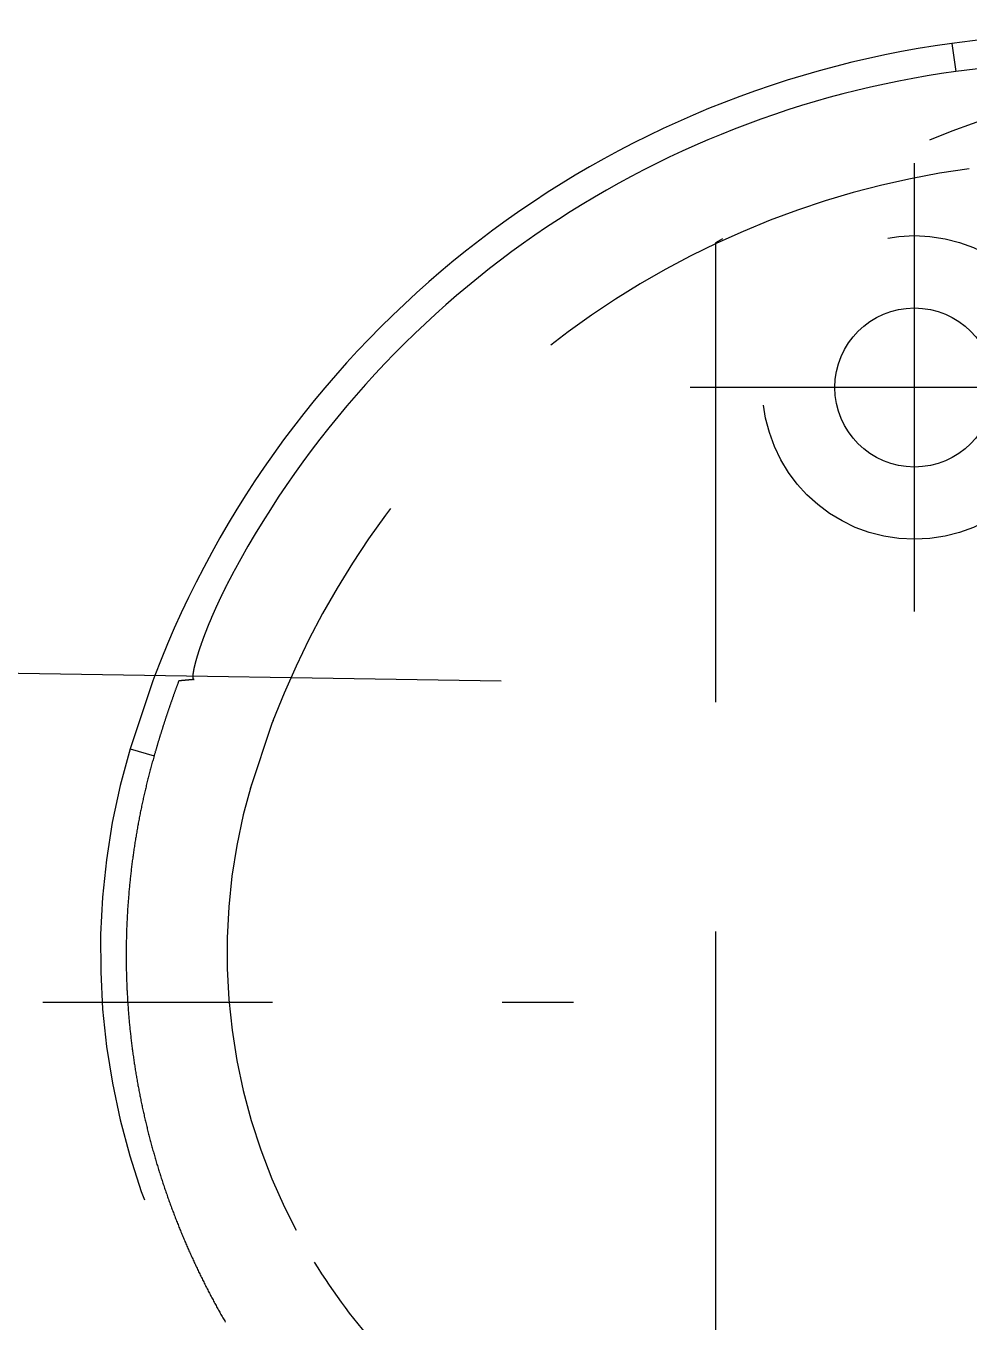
# Model space of a CAD drawing. Extents: x -139 to 76, y -217 to 47.
# Drawn here: x -41.57 to -15.49, y 9.15 to 45 of the extents above; entities that cross this region are included whole.
import ezdxf

# ---------------------------------------------------------------- set-up
doc = ezdxf.new("R2010")
doc.units = 0
doc.linetypes.add('CENTER', pattern=[50.8, 31.75, -6.35, 6.35, -6.35])
doc.linetypes.add('DASHED', pattern=[19.05, 12.7, -6.35])
doc.layers.get('0').update_dxf_attribs({"linetype": 'CONTINUOUS'})
doc.layers.add('CENTER', color=1, linetype='CONTINUOUS')

msp = doc.modelspace()

# ---------------------------------------------------------------- linework, layer by layer
at = {"color": 7, "linetype": 'CONTINUOUS'}
for p, q in [((-15.962, 44.518), (-15.856, 43.738)), ((-123.872, 28.4), (-28.423, 26.884))]:
    msp.add_line(p, q, dxfattribs=at)
at = {"color": 3, "linetype": 'DASHED'}
for p, q in [((-22.5, 39), (-22.5, -7.089)), ((-38.689, 25.009), (-38.022, 24.811))]:
    msp.add_line(p, q, dxfattribs=at)
at = {"color": 3, "linetype": 'DASHED', "flags": 128}
for points in [[(-38.004, 27.031), (-38.06, 26.885), (-38.689, 25.009)], [(-34.732, 25.79), (-34.763, 25.707), (-35.371, 23.896)]]:
    msp.add_lwpolyline(points, dxfattribs=at)
at = {"color": 7}
msp.add_polyline3d([(-35.82, 29.909, 0), (-35.824, 29.901, 0), (-35.828, 29.894, 0), (-35.831, 29.887, 0), (-35.835, 29.88, 0), (-35.839, 29.873, 0), (-35.843, 29.866, 0), (-35.847, 29.858, 0), (-35.851, 29.851, 0), (-35.854, 29.844, 0), (-35.858, 29.837, 0), (-35.862, 29.83, 0), (-35.866, 29.822, 0), (-35.87, 29.815, 0), (-35.873, 29.808, 0), (-35.877, 29.801, 0), (-35.881, 29.794, 0), (-35.885, 29.787, 0), (-35.889, 29.779, 0), (-35.892, 29.772, 0), (-35.896, 29.765, 0), (-35.9, 29.758, 0), (-35.904, 29.751, 0), (-35.908, 29.744, 0), (-35.911, 29.736, 0), (-35.915, 29.729, 0), (-35.919, 29.722, 0), (-35.923, 29.715, 0), (-35.926, 29.708, 0), (-35.93, 29.701, 0), (-35.934, 29.693, 0), (-35.938, 29.686, 0), (-35.941, 29.679, 0), (-35.945, 29.672, 0), (-35.949, 29.665, 0), (-35.953, 29.657, 0), (-35.956, 29.65, 0), (-35.96, 29.643, 0), (-35.964, 29.636, 0), (-35.967, 29.629, 0), (-35.971, 29.622, 0), (-35.975, 29.614, 0), (-35.978, 29.607, 0), (-35.982, 29.6, 0), (-35.986, 29.593, 0), (-35.989, 29.586, 0), (-35.993, 29.579, 0), (-35.997, 29.572, 0), (-36, 29.564, 0), (-36.004, 29.557, 0), (-36.008, 29.55, 0), (-36.011, 29.543, 0), (-36.015, 29.536, 0), (-36.018, 29.529, 0), (-36.022, 29.521, 0), (-36.026, 29.514, 0), (-36.029, 29.507, 0), (-36.033, 29.5, 0), (-36.036, 29.493, 0), (-36.04, 29.486, 0), (-36.044, 29.479, 0), (-36.047, 29.471, 0), (-36.051, 29.464, 0), (-36.054, 29.457, 0), (-36.058, 29.45, 0), (-36.062, 29.443, 0), (-36.065, 29.436, 0), (-36.069, 29.429, 0), (-36.072, 29.422, 0), (-36.076, 29.414, 0), (-36.079, 29.407, 0), (-36.083, 29.4, 0), (-36.086, 29.393, 0), (-36.09, 29.386, 0), (-36.093, 29.379, 0), (-36.097, 29.372, 0), (-36.1, 29.364, 0), (-36.104, 29.357, 0), (-36.108, 29.35, 0), (-36.111, 29.343, 0), (-36.114, 29.336, 0), (-36.118, 29.329, 0), (-36.121, 29.322, 0), (-36.125, 29.314, 0), (-36.128, 29.307, 0), (-36.132, 29.3, 0), (-36.135, 29.293, 0), (-36.139, 29.286, 0), (-36.142, 29.279, 0), (-36.146, 29.272, 0), (-36.149, 29.265, 0), (-36.153, 29.258, 0), (-36.156, 29.25, 0), (-36.16, 29.243, 0), (-36.163, 29.236, 0), (-36.166, 29.229, 0), (-36.17, 29.222, 0), (-36.173, 29.215, 0), (-36.177, 29.208, 0), (-36.18, 29.2, 0), (-36.183, 29.193, 0), (-36.187, 29.186, 0), (-36.19, 29.179, 0), (-36.194, 29.172, 0), (-36.197, 29.165, 0), (-36.2, 29.158, 0), (-36.204, 29.151, 0), (-36.207, 29.143, 0), (-36.211, 29.136, 0), (-36.214, 29.129, 0), (-36.217, 29.122, 0), (-36.221, 29.115, 0), (-36.224, 29.108, 0), (-36.227, 29.101, 0), (-36.23, 29.094, 0), (-36.234, 29.087, 0), (-36.237, 29.079, 0), (-36.24, 29.072, 0), (-36.244, 29.065, 0), (-36.247, 29.058, 0), (-36.25, 29.051, 0), (-36.254, 29.044, 0), (-36.257, 29.037, 0), (-36.26, 29.03, 0), (-36.264, 29.023, 0), (-36.267, 29.016, 0), (-36.27, 29.009, 0), (-36.273, 29.001, 0), (-36.277, 28.994, 0), (-36.28, 28.987, 0), (-36.283, 28.98, 0), (-36.286, 28.973, 0), (-36.29, 28.966, 0), (-36.293, 28.959, 0), (-36.296, 28.952, 0), (-36.299, 28.945, 0), (-36.303, 28.938, 0), (-36.306, 28.931, 0), (-36.309, 28.924, 0), (-36.312, 28.917, 0), (-36.315, 28.91, 0), (-36.319, 28.902, 0), (-36.322, 28.895, 0), (-36.325, 28.889, 0), (-36.328, 28.881, 0), (-36.331, 28.874, 0), (-36.334, 28.867, 0), (-36.337, 28.86, 0), (-36.341, 28.853, 0), (-36.344, 28.846, 0), (-36.347, 28.839, 0), (-36.35, 28.832, 0), (-36.353, 28.825, 0), (-36.356, 28.818, 0), (-36.359, 28.811, 0), (-36.362, 28.804, 0), (-36.366, 28.797, 0), (-36.369, 28.79, 0), (-36.372, 28.783, 0), (-36.375, 28.776, 0), (-36.378, 28.769, 0), (-36.381, 28.762, 0), (-36.384, 28.756, 0), (-36.387, 28.749, 0), (-36.39, 28.742, 0), (-36.393, 28.735, 0), (-36.396, 28.728, 0), (-36.399, 28.721, 0), (-36.402, 28.714, 0), (-36.405, 28.707, 0), (-36.408, 28.7, 0), (-36.411, 28.694, 0), (-36.414, 28.687, 0), (-36.417, 28.68, 0), (-36.42, 28.673, 0), (-36.423, 28.666, 0), (-36.426, 28.659, 0), (-36.429, 28.652, 0), (-36.432, 28.646, 0), (-36.434, 28.639, 0), (-36.438, 28.632, 0), (-36.44, 28.625, 0), (-36.443, 28.618, 0), (-36.446, 28.612, 0), (-36.449, 28.605, 0), (-36.452, 28.598, 0), (-36.455, 28.591, 0), (-36.458, 28.584, 0), (-36.461, 28.578, 0), (-36.463, 28.571, 0), (-36.466, 28.564, 0), (-36.469, 28.558, 0), (-36.472, 28.551, 0), (-36.475, 28.544, 0), (-36.477, 28.538, 0), (-36.48, 28.531, 0), (-36.483, 28.524, 0), (-36.486, 28.517, 0), (-36.489, 28.511, 0), (-36.491, 28.504, 0), (-36.494, 28.497, 0), (-36.497, 28.491, 0), (-36.5, 28.484, 0), (-36.502, 28.477, 0), (-36.505, 28.471, 0), (-36.508, 28.464, 0), (-36.511, 28.458, 0), (-36.513, 28.451, 0), (-36.516, 28.445, 0), (-36.519, 28.438, 0), (-36.521, 28.431, 0), (-36.524, 28.425, 0), (-36.527, 28.418, 0), (-36.529, 28.412, 0), (-36.532, 28.405, 0), (-36.535, 28.399, 0), (-36.537, 28.392, 0), (-36.54, 28.386, 0), (-36.542, 28.379, 0), (-36.545, 28.372, 0), (-36.548, 28.366, 0), (-36.55, 28.36, 0), (-36.553, 28.353, 0), (-36.556, 28.346, 0), (-36.558, 28.34, 0), (-36.561, 28.334, 0), (-36.563, 28.327, 0), (-36.566, 28.321, 0), (-36.568, 28.314, 0), (-36.571, 28.308, 0), (-36.574, 28.301, 0), (-36.576, 28.295, 0), (-36.578, 28.288, 0), (-36.581, 28.282, 0), (-36.584, 28.276, 0), (-36.586, 28.269, 0), (-36.589, 28.263, 0), (-36.591, 28.257, 0), (-36.594, 28.25, 0), (-36.596, 28.244, 0), (-36.599, 28.237, 0), (-36.601, 28.231, 0), (-36.603, 28.225, 0), (-36.606, 28.218, 0), (-36.608, 28.212, 0), (-36.611, 28.206, 0), (-36.613, 28.199, 0), (-36.616, 28.193, 0), (-36.618, 28.187, 0), (-36.62, 28.18, 0), (-36.623, 28.174, 0), (-36.625, 28.168, 0), (-36.628, 28.162, 0), (-36.63, 28.155, 0), (-36.632, 28.149, 0), (-36.635, 28.143, 0), (-36.637, 28.137, 0), (-36.639, 28.131, 0), (-36.642, 28.124, 0), (-36.644, 28.118, 0), (-36.647, 28.112, 0), (-36.649, 28.106, 0), (-36.651, 28.099, 0), (-36.653, 28.093, 0), (-36.656, 28.087, 0), (-36.658, 28.081, 0), (-36.66, 28.075, 0), (-36.663, 28.069, 0), (-36.665, 28.063, 0), (-36.667, 28.056, 0), (-36.669, 28.05, 0), (-36.672, 28.044, 0), (-36.674, 28.038, 0), (-36.676, 28.032, 0), (-36.678, 28.026, 0), (-36.681, 28.02, 0), (-36.683, 28.014, 0), (-36.685, 28.008, 0), (-36.687, 28.002, 0), (-36.689, 27.996, 0), (-36.691, 27.99, 0), (-36.694, 27.984, 0), (-36.696, 27.978, 0), (-36.698, 27.972, 0), (-36.7, 27.966, 0), (-36.702, 27.96, 0), (-36.704, 27.954, 0), (-36.706, 27.948, 0), (-36.709, 27.942, 0), (-36.711, 27.936, 0), (-36.713, 27.931, 0), (-36.715, 27.925, 0), (-36.717, 27.919, 0), (-36.719, 27.913, 0), (-36.721, 27.907, 0), (-36.723, 27.901, 0), (-36.725, 27.895, 0), (-36.727, 27.89, 0), (-36.729, 27.884, 0), (-36.731, 27.878, 0), (-36.733, 27.872, 0), (-36.735, 27.867, 0), (-36.737, 27.861, 0), (-36.739, 27.855, 0), (-36.741, 27.849, 0), (-36.743, 27.844, 0), (-36.745, 27.838, 0), (-36.747, 27.832, 0), (-36.749, 27.827, 0), (-36.751, 27.821, 0), (-36.753, 27.816, 0), (-36.755, 27.81, 0), (-36.756, 27.804, 0), (-36.758, 27.799, 0), (-36.76, 27.793, 0), (-36.762, 27.788, 0), (-36.764, 27.782, 0), (-36.766, 27.777, 0), (-36.767, 27.771, 0), (-36.769, 27.766, 0), (-36.771, 27.76, 0), (-36.773, 27.755, 0), (-36.775, 27.749, 0), (-36.777, 27.744, 0), (-36.778, 27.739, 0), (-36.78, 27.733, 0), (-36.782, 27.728, 0), (-36.784, 27.722, 0), (-36.785, 27.717, 0), (-36.787, 27.712, 0), (-36.789, 27.706, 0), (-36.791, 27.701, 0), (-36.792, 27.696, 0), (-36.794, 27.691, 0), (-36.796, 27.685, 0), (-36.797, 27.68, 0), (-36.799, 27.675, 0), (-36.801, 27.67, 0), (-36.802, 27.664, 0), (-36.804, 27.659, 0), (-36.806, 27.654, 0), (-36.807, 27.649, 0), (-36.809, 27.644, 0), (-36.81, 27.639, 0), (-36.812, 27.634, 0), (-36.814, 27.628, 0), (-36.815, 27.623, 0), (-36.817, 27.618, 0), (-36.818, 27.613, 0), (-36.82, 27.608, 0), (-36.822, 27.603, 0), (-36.823, 27.598, 0), (-36.825, 27.593, 0), (-36.826, 27.588, 0), (-36.828, 27.583, 0), (-36.829, 27.578, 0), (-36.831, 27.573, 0), (-36.832, 27.569, 0), (-36.834, 27.564, 0), (-36.835, 27.559, 0), (-36.837, 27.554, 0), (-36.838, 27.549, 0), (-36.839, 27.544, 0), (-36.841, 27.539, 0), (-36.842, 27.535, 0), (-36.844, 27.53, 0), (-36.845, 27.525, 0), (-36.846, 27.52, 0), (-36.848, 27.516, 0), (-36.849, 27.511, 0), (-36.851, 27.506, 0), (-36.852, 27.502, 0), (-36.853, 27.497, 0), (-36.855, 27.492, 0), (-36.856, 27.488, 0), (-36.857, 27.483, 0), (-36.859, 27.478, 0), (-36.86, 27.474, 0), (-36.861, 27.469, 0), (-36.862, 27.465, 0), (-36.864, 27.46, 0), (-36.865, 27.455, 0), (-36.866, 27.451, 0), (-36.868, 27.446, 0), (-36.869, 27.442, 0), (-36.87, 27.437, 0), (-36.871, 27.433, 0), (-36.873, 27.428, 0), (-36.874, 27.424, 0), (-36.875, 27.42, 0), (-36.876, 27.415, 0), (-36.877, 27.411, 0), (-36.879, 27.406, 0), (-36.88, 27.402, 0), (-36.881, 27.398, 0), (-36.882, 27.393, 0), (-36.883, 27.389, 0), (-36.884, 27.385, 0), (-36.885, 27.381, 0), (-36.886, 27.376, 0), (-36.888, 27.372, 0), (-36.889, 27.368, 0), (-36.89, 27.364, 0), (-36.891, 27.359, 0), (-36.892, 27.355, 0), (-36.893, 27.351, 0), (-36.894, 27.347, 0), (-36.895, 27.343, 0), (-36.896, 27.339, 0), (-36.897, 27.335, 0), (-36.898, 27.331, 0), (-36.899, 27.326, 0), (-36.9, 27.322, 0), (-36.901, 27.318, 0), (-36.902, 27.314, 0), (-36.903, 27.31, 0), (-36.904, 27.306, 0), (-36.905, 27.302, 0), (-36.906, 27.299, 0), (-36.907, 27.295, 0), (-36.908, 27.291, 0), (-36.909, 27.287, 0), (-36.91, 27.283, 0), (-36.911, 27.279, 0), (-36.911, 27.275, 0), (-36.912, 27.272, 0), (-36.913, 27.268, 0), (-36.914, 27.264, 0), (-36.915, 27.26, 0), (-36.916, 27.257, 0), (-36.917, 27.253, 0), (-36.917, 27.249, 0), (-36.918, 27.245, 0), (-36.919, 27.242, 0), (-36.92, 27.238, 0), (-36.921, 27.235, 0), (-36.921, 27.231, 0), (-36.922, 27.227, 0), (-36.923, 27.224, 0), (-36.924, 27.22, 0), (-36.924, 27.217, 0), (-36.925, 27.213, 0), (-36.926, 27.21, 0), (-36.926, 27.206, 0), (-36.927, 27.203, 0), (-36.928, 27.2, 0), (-36.929, 27.196, 0), (-36.929, 27.193, 0), (-36.93, 27.189, 0), (-36.931, 27.186, 0), (-36.931, 27.183, 0), (-36.932, 27.18, 0), (-36.932, 27.176, 0), (-36.933, 27.173, 0), (-36.934, 27.17, 0), (-36.934, 27.167, 0), (-36.935, 27.163, 0), (-36.935, 27.16, 0), (-36.936, 27.157, 0), (-36.937, 27.154, 0), (-36.937, 27.151, 0), (-36.938, 27.148, 0), (-36.938, 27.145, 0), (-36.939, 27.142, 0), (-36.939, 27.139, 0), (-36.94, 27.136, 0), (-36.94, 27.133, 0), (-36.941, 27.13, 0), (-36.941, 27.127, 0), (-36.942, 27.124, 0), (-36.942, 27.121, 0), (-36.943, 27.118, 0), (-36.943, 27.115, 0), (-36.943, 27.113, 0), (-36.944, 27.11, 0), (-36.944, 27.107, 0), (-36.945, 27.104, 0), (-36.945, 27.101, 0), (-36.945, 27.099, 0), (-36.946, 27.096, 0), (-36.946, 27.093, 0), (-36.947, 27.091, 0), (-36.947, 27.088, 0), (-36.947, 27.085, 0), (-36.948, 27.083, 0), (-36.948, 27.08, 0), (-36.948, 27.078, 0), (-36.949, 27.075, 0), (-36.949, 27.072, 0), (-36.949, 27.07, 0), (-36.949, 27.067, 0), (-36.95, 27.065, 0), (-36.95, 27.062, 0), (-36.95, 27.06, 0), (-36.95, 27.058, 0), (-36.951, 27.055, 0), (-36.951, 27.053, 0), (-36.951, 27.051, 0), (-36.951, 27.048, 0), (-36.951, 27.046, 0), (-36.952, 27.044, 0), (-36.952, 27.041, 0), (-36.952, 27.039, 0), (-36.952, 27.037, 0), (-36.952, 27.035, 0), (-36.952, 27.032, 0), (-36.953, 27.03, 0), (-36.953, 27.028, 0), (-36.953, 27.026, 0), (-36.953, 27.024, 0), (-36.953, 27.022, 0), (-36.953, 27.02, 0)], dxfattribs=at)
at = {"color": 3}
for points in [[(-36.918, 26.922, 0), (-36.921, 26.921, 0), (-36.925, 26.921, 0), (-36.928, 26.921, 0), (-36.931, 26.92, 0), (-36.935, 26.92, 0), (-36.938, 26.92, 0), (-36.941, 26.919, 0), (-36.945, 26.919, 0), (-36.948, 26.919, 0), (-36.951, 26.919, 0), (-36.955, 26.918, 0), (-36.958, 26.918, 0), (-36.961, 26.918, 0), (-36.965, 26.918, 0), (-36.968, 26.917, 0), (-36.971, 26.917, 0), (-36.975, 26.917, 0), (-36.978, 26.916, 0), (-36.981, 26.916, 0), (-36.985, 26.916, 0), (-36.988, 26.916, 0), (-36.991, 26.915, 0), (-36.995, 26.915, 0), (-36.998, 26.915, 0), (-37.001, 26.914, 0), (-37.005, 26.914, 0), (-37.008, 26.914, 0), (-37.011, 26.913, 0), (-37.015, 26.913, 0), (-37.018, 26.913, 0), (-37.021, 26.913, 0), (-37.025, 26.912, 0), (-37.028, 26.912, 0), (-37.031, 26.912, 0), (-37.035, 26.911, 0), (-37.038, 26.911, 0), (-37.041, 26.911, 0), (-37.045, 26.91, 0), (-37.048, 26.91, 0), (-37.051, 26.91, 0), (-37.055, 26.91, 0), (-37.058, 26.909, 0), (-37.061, 26.909, 0), (-37.065, 26.909, 0), (-37.068, 26.908, 0), (-37.071, 26.908, 0), (-37.075, 26.908, 0), (-37.078, 26.908, 0), (-37.081, 26.907, 0), (-37.085, 26.907, 0), (-37.088, 26.907, 0), (-37.091, 26.906, 0), (-37.095, 26.906, 0), (-37.098, 26.906, 0), (-37.101, 26.905, 0), (-37.105, 26.905, 0), (-37.108, 26.905, 0), (-37.111, 26.905, 0), (-37.115, 26.904, 0), (-37.118, 26.904, 0), (-37.121, 26.904, 0), (-37.125, 26.903, 0), (-37.128, 26.903, 0), (-37.131, 26.903, 0), (-37.135, 26.902, 0), (-37.138, 26.902, 0), (-37.141, 26.902, 0), (-37.145, 26.902, 0), (-37.148, 26.901, 0), (-37.151, 26.901, 0), (-37.155, 26.901, 0), (-37.158, 26.9, 0), (-37.161, 26.9, 0), (-37.165, 26.9, 0), (-37.168, 26.899, 0), (-37.171, 26.899, 0), (-37.175, 26.899, 0), (-37.178, 26.898, 0), (-37.181, 26.898, 0), (-37.185, 26.898, 0), (-37.188, 26.898, 0), (-37.191, 26.897, 0), (-37.195, 26.897, 0), (-37.198, 26.897, 0), (-37.201, 26.896, 0), (-37.205, 26.896, 0), (-37.208, 26.896, 0), (-37.211, 26.895, 0), (-37.215, 26.895, 0), (-37.218, 26.895, 0), (-37.221, 26.895, 0), (-37.225, 26.894, 0), (-37.228, 26.894, 0), (-37.231, 26.894, 0), (-37.235, 26.893, 0), (-37.238, 26.893, 0), (-37.241, 26.893, 0), (-37.245, 26.892, 0), (-37.248, 26.892, 0), (-37.251, 26.892, 0), (-37.255, 26.891, 0), (-37.258, 26.891, 0), (-37.261, 26.891, 0), (-37.265, 26.89, 0), (-37.268, 26.89, 0), (-37.271, 26.89, 0), (-37.275, 26.89, 0), (-37.278, 26.889, 0), (-37.281, 26.889, 0), (-37.285, 26.889, 0), (-37.288, 26.888, 0), (-37.291, 26.888, 0), (-37.295, 26.888, 0), (-37.298, 26.887, 0), (-37.301, 26.887, 0), (-37.305, 26.887, 0), (-37.308, 26.886, 0), (-37.311, 26.886, 0), (-37.315, 26.886, 0), (-37.318, 26.885, 0), (-37.321, 26.885, 0), (-37.325, 26.885, 0), (-37.328, 26.884, 0), (-37.331, 26.884, 0), (-37.335, 26.884, 0), (-37.338, 26.884, 0), (-37.341, 26.883, 0)], [(-36.953, 27.02, 0), (-36.953, 27.018, 0), (-36.953, 27.017, 0), (-36.953, 27.015, 0), (-36.953, 27.014, 0), (-36.953, 27.012, 0), (-36.953, 27.011, 0), (-36.953, 27.009, 0), (-36.953, 27.008, 0), (-36.953, 27.006, 0), (-36.953, 27.005, 0), (-36.953, 27.003, 0), (-36.953, 27.002, 0), (-36.953, 27, 0), (-36.953, 26.999, 0), (-36.953, 26.998, 0), (-36.953, 26.996, 0), (-36.953, 26.995, 0), (-36.953, 26.994, 0), (-36.953, 26.992, 0), (-36.953, 26.991, 0), (-36.953, 26.989, 0), (-36.953, 26.988, 0), (-36.953, 26.987, 0), (-36.953, 26.986, 0), (-36.953, 26.984, 0), (-36.953, 26.983, 0), (-36.953, 26.982, 0), (-36.953, 26.981, 0), (-36.953, 26.979, 0), (-36.952, 26.978, 0), (-36.952, 26.977, 0), (-36.952, 26.976, 0), (-36.952, 26.975, 0), (-36.952, 26.973, 0), (-36.952, 26.972, 0), (-36.952, 26.971, 0), (-36.952, 26.97, 0), (-36.951, 26.969, 0), (-36.951, 26.968, 0), (-36.951, 26.967, 0), (-36.951, 26.966, 0), (-36.951, 26.965, 0), (-36.951, 26.964, 0), (-36.95, 26.962, 0), (-36.95, 26.962, 0), (-36.95, 26.96, 0), (-36.95, 26.959, 0), (-36.95, 26.959, 0), (-36.95, 26.957, 0), (-36.949, 26.957, 0), (-36.949, 26.956, 0), (-36.949, 26.955, 0), (-36.949, 26.954, 0), (-36.948, 26.953, 0), (-36.948, 26.952, 0), (-36.948, 26.951, 0), (-36.948, 26.95, 0), (-36.947, 26.949, 0), (-36.947, 26.948, 0), (-36.947, 26.948, 0), (-36.947, 26.947, 0), (-36.947, 26.946, 0), (-36.946, 26.945, 0), (-36.946, 26.945, 0), (-36.946, 26.944, 0), (-36.945, 26.943, 0), (-36.945, 26.942, 0), (-36.945, 26.942, 0), (-36.944, 26.941, 0), (-36.944, 26.94, 0), (-36.944, 26.939, 0), (-36.944, 26.939, 0), (-36.943, 26.938, 0), (-36.943, 26.937, 0), (-36.943, 26.937, 0), (-36.942, 26.936, 0), (-36.942, 26.936, 0), (-36.941, 26.935, 0), (-36.941, 26.934, 0), (-36.941, 26.934, 0), (-36.94, 26.933, 0), (-36.94, 26.933, 0), (-36.94, 26.932, 0), (-36.939, 26.932, 0), (-36.939, 26.931, 0), (-36.938, 26.931, 0), (-36.938, 26.93, 0), (-36.938, 26.93, 0), (-36.937, 26.929, 0), (-36.937, 26.929, 0), (-36.936, 26.928, 0), (-36.936, 26.928, 0), (-36.936, 26.927, 0), (-36.935, 26.927, 0), (-36.935, 26.927, 0), (-36.934, 26.926, 0), (-36.934, 26.926, 0), (-36.933, 26.926, 0), (-36.933, 26.925, 0), (-36.932, 26.925, 0), (-36.932, 26.925, 0), (-36.931, 26.924, 0), (-36.931, 26.924, 0), (-36.931, 26.924, 0), (-36.93, 26.924, 0), (-36.929, 26.923, 0), (-36.929, 26.923, 0), (-36.928, 26.923, 0), (-36.928, 26.923, 0), (-36.928, 26.923, 0), (-36.927, 26.922, 0), (-36.926, 26.922, 0), (-36.926, 26.922, 0), (-36.925, 26.922, 0), (-36.925, 26.922, 0), (-36.924, 26.922, 0), (-36.924, 26.922, 0), (-36.923, 26.922, 0), (-36.923, 26.922, 0), (-36.922, 26.922, 0), (-36.922, 26.922, 0), (-36.921, 26.921, 0), (-36.92, 26.921, 0), (-36.92, 26.921, 0), (-36.919, 26.921, 0), (-36.919, 26.922, 0), (-36.918, 26.922, 0)], [(-36.918, 26.922, 0), (-36.918, 26.922, 0), (-36.918, 26.922, 0), (-36.918, 26.922, 0), (-36.918, 26.922, 0), (-36.918, 26.922, 0), (-36.918, 26.922, 0), (-36.918, 26.922, 0), (-36.918, 26.922, 0), (-36.918, 26.922, 0), (-36.918, 26.922, 0), (-36.918, 26.922, 0), (-36.918, 26.922, 0), (-36.919, 26.922, 0), (-36.919, 26.922, 0), (-36.919, 26.922, 0), (-36.919, 26.922, 0), (-36.919, 26.922, 0), (-36.919, 26.922, 0), (-36.919, 26.922, 0), (-36.919, 26.922, 0), (-36.919, 26.922, 0), (-36.919, 26.922, 0), (-36.919, 26.922, 0), (-36.919, 26.922, 0), (-36.919, 26.922, 0), (-36.919, 26.922, 0), (-36.919, 26.922, 0), (-36.919, 26.922, 0), (-36.919, 26.922, 0), (-36.919, 26.922, 0), (-36.919, 26.922, 0), (-36.919, 26.922, 0), (-36.919, 26.922, 0), (-36.919, 26.922, 0), (-36.919, 26.922, 0), (-36.919, 26.922, 0), (-36.919, 26.922, 0), (-36.919, 26.922, 0), (-36.919, 26.922, 0), (-36.919, 26.922, 0), (-36.919, 26.922, 0), (-36.919, 26.922, 0), (-36.919, 26.922, 0), (-36.919, 26.922, 0), (-36.919, 26.922, 0), (-36.919, 26.922, 0), (-36.919, 26.922, 0), (-36.92, 26.922, 0), (-36.92, 26.922, 0), (-36.92, 26.922, 0), (-36.92, 26.922, 0), (-36.92, 26.922, 0), (-36.92, 26.922, 0), (-36.92, 26.922, 0), (-36.92, 26.922, 0), (-36.92, 26.922, 0), (-36.92, 26.922, 0), (-36.92, 26.922, 0), (-36.92, 26.922, 0), (-36.92, 26.922, 0), (-36.92, 26.922, 0), (-36.92, 26.922, 0), (-36.92, 26.922, 0), (-36.92, 26.922, 0), (-36.92, 26.922, 0), (-36.92, 26.922, 0), (-36.92, 26.922, 0), (-36.92, 26.922, 0), (-36.92, 26.922, 0), (-36.92, 26.922, 0), (-36.92, 26.922, 0), (-36.92, 26.922, 0), (-36.92, 26.922, 0), (-36.92, 26.922, 0), (-36.92, 26.922, 0), (-36.92, 26.922, 0), (-36.92, 26.922, 0), (-36.92, 26.922, 0), (-36.921, 26.922, 0), (-36.921, 26.922, 0), (-36.921, 26.922, 0), (-36.921, 26.922, 0), (-36.921, 26.922, 0), (-36.921, 26.922, 0), (-36.921, 26.922, 0), (-36.921, 26.922, 0), (-36.921, 26.922, 0), (-36.921, 26.922, 0), (-36.921, 26.922, 0), (-36.921, 26.922, 0), (-36.921, 26.922, 0), (-36.921, 26.922, 0), (-36.921, 26.922, 0), (-36.921, 26.922, 0), (-36.921, 26.922, 0), (-36.921, 26.922, 0), (-36.921, 26.922, 0), (-36.921, 26.922, 0), (-36.921, 26.922, 0), (-36.921, 26.922, 0), (-36.921, 26.922, 0), (-36.921, 26.922, 0), (-36.921, 26.922, 0), (-36.921, 26.922, 0), (-36.921, 26.922, 0), (-36.921, 26.922, 0), (-36.922, 26.922, 0), (-36.922, 26.922, 0), (-36.922, 26.922, 0), (-36.922, 26.922, 0), (-36.922, 26.922, 0), (-36.922, 26.922, 0), (-36.922, 26.922, 0), (-36.922, 26.922, 0), (-36.922, 26.922, 0), (-36.922, 26.922, 0), (-36.922, 26.922, 0), (-36.922, 26.922, 0), (-36.922, 26.922, 0), (-36.922, 26.922, 0), (-36.922, 26.922, 0), (-36.922, 26.922, 0), (-36.922, 26.922, 0), (-36.922, 26.922, 0), (-36.922, 26.922, 0), (-36.922, 26.922, 0), (-36.922, 26.922, 0)], [(-37.342, 26.883, 0), (-37.348, 26.867, 0), (-37.354, 26.851, 0), (-37.36, 26.834, 0), (-37.366, 26.818, 0), (-37.371, 26.802, 0), (-37.377, 26.786, 0), (-37.383, 26.77, 0), (-37.389, 26.754, 0), (-37.395, 26.738, 0), (-37.401, 26.722, 0), (-37.407, 26.706, 0), (-37.413, 26.69, 0), (-37.419, 26.674, 0), (-37.425, 26.657, 0), (-37.43, 26.641, 0), (-37.436, 26.625, 0), (-37.442, 26.609, 0), (-37.448, 26.593, 0), (-37.454, 26.577, 0), (-37.459, 26.561, 0), (-37.465, 26.544, 0), (-37.471, 26.528, 0), (-37.477, 26.512, 0), (-37.483, 26.496, 0), (-37.488, 26.48, 0), (-37.494, 26.464, 0), (-37.5, 26.447, 0), (-37.505, 26.431, 0), (-37.511, 26.415, 0), (-37.517, 26.399, 0), (-37.523, 26.383, 0), (-37.528, 26.366, 0), (-37.534, 26.35, 0), (-37.539, 26.334, 0), (-37.545, 26.318, 0), (-37.551, 26.302, 0), (-37.556, 26.285, 0), (-37.562, 26.269, 0), (-37.568, 26.253, 0), (-37.573, 26.237, 0), (-37.579, 26.221, 0), (-37.584, 26.204, 0), (-37.59, 26.188, 0), (-37.596, 26.172, 0), (-37.601, 26.156, 0), (-37.607, 26.14, 0), (-37.612, 26.123, 0), (-37.618, 26.107, 0), (-37.623, 26.091, 0), (-37.629, 26.075, 0), (-37.634, 26.058, 0), (-37.64, 26.042, 0), (-37.645, 26.026, 0), (-37.651, 26.009, 0), (-37.656, 25.993, 0), (-37.661, 25.977, 0), (-37.667, 25.96, 0), (-37.672, 25.944, 0), (-37.678, 25.928, 0), (-37.683, 25.912, 0), (-37.688, 25.895, 0), (-37.694, 25.879, 0), (-37.699, 25.863, 0), (-37.705, 25.846, 0), (-37.71, 25.83, 0), (-37.715, 25.814, 0), (-37.721, 25.797, 0), (-37.726, 25.781, 0), (-37.731, 25.765, 0), (-37.736, 25.748, 0), (-37.742, 25.732, 0), (-37.747, 25.716, 0), (-37.752, 25.7, 0), (-37.758, 25.683, 0), (-37.763, 25.667, 0), (-37.768, 25.65, 0), (-37.773, 25.634, 0), (-37.779, 25.618, 0), (-37.784, 25.601, 0), (-37.789, 25.585, 0), (-37.794, 25.569, 0), (-37.799, 25.552, 0), (-37.804, 25.536, 0), (-37.81, 25.519, 0), (-37.815, 25.503, 0), (-37.82, 25.487, 0), (-37.825, 25.47, 0), (-37.83, 25.454, 0), (-37.835, 25.437, 0), (-37.84, 25.421, 0), (-37.846, 25.405, 0), (-37.851, 25.388, 0), (-37.856, 25.372, 0), (-37.861, 25.355, 0), (-37.866, 25.339, 0), (-37.871, 25.323, 0), (-37.876, 25.306, 0), (-37.881, 25.29, 0), (-37.886, 25.273, 0), (-37.891, 25.257, 0), (-37.896, 25.24, 0), (-37.901, 25.224, 0), (-37.906, 25.207, 0), (-37.911, 25.191, 0), (-37.916, 25.174, 0), (-37.921, 25.158, 0), (-37.926, 25.141, 0), (-37.931, 25.125, 0), (-37.935, 25.108, 0), (-37.94, 25.092, 0), (-37.945, 25.076, 0), (-37.95, 25.059, 0), (-37.955, 25.043, 0), (-37.96, 25.026, 0), (-37.965, 25.009, 0), (-37.97, 24.993, 0), (-37.974, 24.977, 0), (-37.979, 24.96, 0), (-37.984, 24.943, 0), (-37.989, 24.927, 0), (-37.994, 24.91, 0), (-37.998, 24.894, 0), (-38.003, 24.877, 0), (-38.008, 24.861, 0), (-38.013, 24.844, 0), (-38.017, 24.828, 0), (-38.022, 24.811, 0)], [(-38.022, 24.811, 0), (-38.032, 24.776, 0), (-38.042, 24.74, 0), (-38.052, 24.705, 0), (-38.062, 24.669, 0), (-38.072, 24.634, 0), (-38.082, 24.598, 0), (-38.092, 24.562, 0), (-38.101, 24.527, 0), (-38.111, 24.491, 0), (-38.12, 24.456, 0), (-38.13, 24.42, 0), (-38.139, 24.384, 0), (-38.148, 24.349, 0), (-38.158, 24.313, 0), (-38.167, 24.278, 0), (-38.176, 24.242, 0), (-38.185, 24.206, 0), (-38.194, 24.171, 0), (-38.203, 24.135, 0), (-38.212, 24.099, 0), (-38.221, 24.064, 0), (-38.229, 24.028, 0), (-38.238, 23.992, 0), (-38.246, 23.956, 0), (-38.255, 23.921, 0), (-38.263, 23.885, 0), (-38.272, 23.849, 0), (-38.28, 23.814, 0), (-38.288, 23.778, 0), (-38.297, 23.742, 0), (-38.305, 23.706, 0), (-38.313, 23.67, 0), (-38.321, 23.635, 0), (-38.328, 23.599, 0), (-38.336, 23.563, 0), (-38.344, 23.527, 0), (-38.352, 23.491, 0), (-38.359, 23.455, 0), (-38.367, 23.419, 0), (-38.374, 23.384, 0), (-38.382, 23.348, 0), (-38.389, 23.312, 0), (-38.397, 23.276, 0), (-38.404, 23.24, 0), (-38.411, 23.204, 0), (-38.418, 23.168, 0), (-38.425, 23.132, 0), (-38.432, 23.096, 0), (-38.439, 23.06, 0), (-38.446, 23.024, 0), (-38.453, 22.988, 0), (-38.459, 22.952, 0), (-38.466, 22.916, 0), (-38.473, 22.88, 0), (-38.479, 22.844, 0), (-38.486, 22.808, 0), (-38.492, 22.772, 0), (-38.498, 22.736, 0), (-38.505, 22.7, 0), (-38.511, 22.664, 0), (-38.517, 22.628, 0), (-38.523, 22.592, 0), (-38.529, 22.556, 0), (-38.535, 22.52, 0), (-38.541, 22.484, 0), (-38.546, 22.448, 0), (-38.552, 22.411, 0), (-38.558, 22.375, 0), (-38.563, 22.339, 0), (-38.569, 22.303, 0), (-38.574, 22.267, 0), (-38.58, 22.231, 0), (-38.585, 22.194, 0), (-38.59, 22.158, 0), (-38.596, 22.122, 0), (-38.601, 22.086, 0), (-38.606, 22.049, 0), (-38.611, 22.013, 0), (-38.615, 21.977, 0), (-38.62, 21.941, 0), (-38.625, 21.904, 0), (-38.63, 21.868, 0), (-38.635, 21.832, 0), (-38.639, 21.796, 0), (-38.644, 21.759, 0), (-38.648, 21.723, 0), (-38.653, 21.687, 0), (-38.657, 21.65, 0), (-38.661, 21.614, 0), (-38.665, 21.578, 0), (-38.669, 21.541, 0), (-38.673, 21.505, 0), (-38.678, 21.468, 0), (-38.681, 21.432, 0), (-38.685, 21.396, 0), (-38.689, 21.359, 0), (-38.693, 21.323, 0), (-38.696, 21.287, 0), (-38.7, 21.25, 0), (-38.704, 21.214, 0), (-38.707, 21.177, 0), (-38.71, 21.141, 0), (-38.714, 21.104, 0), (-38.717, 21.068, 0), (-38.72, 21.031, 0), (-38.723, 20.995, 0), (-38.726, 20.958, 0), (-38.729, 20.922, 0), (-38.732, 20.885, 0), (-38.735, 20.849, 0), (-38.738, 20.812, 0), (-38.741, 20.775, 0), (-38.743, 20.739, 0), (-38.746, 20.702, 0), (-38.749, 20.666, 0), (-38.751, 20.629, 0), (-38.754, 20.592, 0), (-38.756, 20.556, 0), (-38.758, 20.519, 0), (-38.76, 20.483, 0), (-38.762, 20.446, 0), (-38.764, 20.409, 0), (-38.767, 20.372, 0), (-38.769, 20.336, 0), (-38.77, 20.299, 0), (-38.772, 20.262, 0), (-38.774, 20.226, 0), (-38.776, 20.189, 0), (-38.777, 20.152, 0), (-38.779, 20.115, 0), (-38.78, 20.078, 0), (-38.782, 20.042, 0), (-38.783, 20.005, 0), (-38.784, 19.968, 0), (-38.785, 19.931, 0), (-38.786, 19.895, 0), (-38.788, 19.858, 0), (-38.788, 19.821, 0), (-38.789, 19.784, 0), (-38.79, 19.747, 0), (-38.791, 19.71, 0), (-38.792, 19.673, 0), (-38.792, 19.637, 0), (-38.793, 19.6, 0), (-38.794, 19.563, 0), (-38.794, 19.526, 0), (-38.794, 19.489, 0), (-38.795, 19.452, 0), (-38.795, 19.415, 0), (-38.795, 19.378, 0), (-38.795, 19.341, 0), (-38.795, 19.304, 0), (-38.795, 19.267, 0), (-38.795, 19.23, 0), (-38.795, 19.194, 0), (-38.795, 19.157, 0), (-38.795, 19.119, 0), (-38.794, 19.083, 0), (-38.794, 19.046, 0), (-38.793, 19.009, 0), (-38.793, 18.972, 0), (-38.792, 18.935, 0), (-38.791, 18.898, 0), (-38.791, 18.861, 0), (-38.79, 18.824, 0), (-38.789, 18.787, 0), (-38.788, 18.75, 0), (-38.787, 18.713, 0), (-38.786, 18.676, 0), (-38.785, 18.639, 0), (-38.783, 18.602, 0), (-38.782, 18.565, 0), (-38.781, 18.528, 0), (-38.779, 18.491, 0), (-38.778, 18.454, 0), (-38.776, 18.417, 0), (-38.774, 18.38, 0), (-38.773, 18.343, 0), (-38.771, 18.307, 0), (-38.769, 18.27, 0), (-38.767, 18.233, 0), (-38.765, 18.196, 0), (-38.763, 18.16, 0), (-38.761, 18.123, 0), (-38.759, 18.086, 0), (-38.756, 18.049, 0), (-38.754, 18.013, 0), (-38.752, 17.976, 0), (-38.749, 17.939, 0), (-38.747, 17.903, 0), (-38.744, 17.866, 0), (-38.741, 17.829, 0), (-38.739, 17.793, 0), (-38.736, 17.756, 0), (-38.733, 17.72, 0), (-38.73, 17.683, 0), (-38.727, 17.646, 0), (-38.724, 17.61, 0), (-38.721, 17.573, 0), (-38.718, 17.537, 0), (-38.715, 17.5, 0), (-38.711, 17.464, 0), (-38.708, 17.427, 0), (-38.704, 17.391, 0), (-38.701, 17.355, 0), (-38.697, 17.318, 0), (-38.694, 17.282, 0), (-38.69, 17.245, 0), (-38.686, 17.209, 0), (-38.682, 17.173, 0), (-38.678, 17.137, 0), (-38.674, 17.1, 0), (-38.67, 17.064, 0), (-38.666, 17.028, 0), (-38.662, 16.991, 0), (-38.658, 16.955, 0), (-38.654, 16.919, 0), (-38.649, 16.883, 0), (-38.645, 16.846, 0), (-38.64, 16.81, 0), (-38.636, 16.774, 0), (-38.631, 16.738, 0), (-38.626, 16.702, 0), (-38.622, 16.666, 0), (-38.617, 16.63, 0), (-38.612, 16.593, 0), (-38.607, 16.557, 0), (-38.602, 16.521, 0), (-38.597, 16.485, 0), (-38.592, 16.449, 0), (-38.587, 16.413, 0), (-38.581, 16.377, 0), (-38.576, 16.341, 0), (-38.571, 16.305, 0), (-38.565, 16.269, 0), (-38.56, 16.233, 0), (-38.554, 16.197, 0), (-38.548, 16.162, 0), (-38.543, 16.126, 0), (-38.537, 16.09, 0), (-38.531, 16.054, 0), (-38.525, 16.018, 0), (-38.519, 15.982, 0), (-38.513, 15.946, 0), (-38.507, 15.911, 0), (-38.501, 15.875, 0), (-38.495, 15.839, 0), (-38.488, 15.803, 0), (-38.482, 15.768, 0), (-38.475, 15.732, 0), (-38.469, 15.696, 0), (-38.462, 15.661, 0), (-38.456, 15.625, 0), (-38.449, 15.589, 0), (-38.442, 15.553, 0), (-38.436, 15.518, 0), (-38.429, 15.482, 0), (-38.422, 15.447, 0), (-38.415, 15.411, 0), (-38.408, 15.376, 0), (-38.401, 15.34, 0), (-38.393, 15.305, 0), (-38.386, 15.269, 0), (-38.379, 15.233, 0), (-38.371, 15.198, 0), (-38.364, 15.162, 0), (-38.357, 15.127, 0), (-38.349, 15.092, 0), (-38.341, 15.056, 0), (-38.334, 15.021, 0), (-38.326, 14.985, 0), (-38.318, 14.95, 0), (-38.31, 14.915, 0), (-38.302, 14.879, 0), (-38.294, 14.844, 0), (-38.286, 14.809, 0), (-38.278, 14.773, 0), (-38.27, 14.738, 0), (-38.262, 14.703, 0), (-38.253, 14.668, 0), (-38.245, 14.632, 0), (-38.236, 14.597, 0), (-38.228, 14.562, 0), (-38.219, 14.527, 0), (-38.211, 14.492, 0), (-38.202, 14.456, 0), (-38.193, 14.421, 0), (-38.184, 14.386, 0), (-38.175, 14.351, 0), (-38.166, 14.316, 0), (-38.157, 14.281, 0), (-38.148, 14.245, 0), (-38.139, 14.21, 0), (-38.13, 14.175, 0), (-38.121, 14.14, 0), (-38.111, 14.105, 0), (-38.102, 14.07, 0), (-38.093, 14.035, 0), (-38.083, 14, 0), (-38.073, 13.965, 0), (-38.064, 13.93, 0), (-38.054, 13.895, 0), (-38.044, 13.86, 0), (-38.034, 13.825, 0), (-38.025, 13.791, 0), (-38.014, 13.756, 0), (-38.005, 13.721, 0), (-37.994, 13.686, 0), (-37.984, 13.651, 0), (-37.974, 13.617, 0), (-37.964, 13.582, 0), (-37.953, 13.547, 0), (-37.943, 13.512, 0), (-37.932, 13.477, 0), (-37.922, 13.443, 0), (-37.911, 13.408, 0), (-37.901, 13.373, 0), (-37.89, 13.339, 0), (-37.879, 13.304, 0), (-37.868, 13.27, 0), (-37.858, 13.235, 0), (-37.847, 13.201, 0), (-37.836, 13.166, 0), (-37.825, 13.132, 0), (-37.813, 13.097, 0), (-37.802, 13.063, 0), (-37.791, 13.028, 0), (-37.78, 12.994, 0), (-37.768, 12.96, 0), (-37.757, 12.925, 0), (-37.745, 12.891, 0), (-37.734, 12.857, 0), (-37.722, 12.822, 0), (-37.711, 12.788, 0), (-37.699, 12.754, 0), (-37.687, 12.72, 0), (-37.675, 12.685, 0), (-37.663, 12.651, 0), (-37.651, 12.617, 0), (-37.639, 12.583, 0), (-37.627, 12.549, 0), (-37.615, 12.515, 0), (-37.603, 12.481, 0), (-37.591, 12.447, 0), (-37.578, 12.414, 0), (-37.566, 12.38, 0), (-37.554, 12.346, 0), (-37.541, 12.312, 0), (-37.529, 12.278, 0), (-37.516, 12.245, 0), (-37.504, 12.211, 0), (-37.491, 12.178, 0), (-37.478, 12.144, 0), (-37.465, 12.111, 0), (-37.453, 12.077, 0), (-37.44, 12.043, 0), (-37.427, 12.01, 0), (-37.414, 11.977, 0), (-37.401, 11.943, 0), (-37.388, 11.91, 0), (-37.374, 11.877, 0), (-37.361, 11.844, 0), (-37.348, 11.81, 0), (-37.335, 11.777, 0), (-37.321, 11.744, 0), (-37.308, 11.711, 0), (-37.295, 11.678, 0), (-37.281, 11.645, 0), (-37.267, 11.612, 0), (-37.254, 11.579, 0), (-37.24, 11.546, 0), (-37.227, 11.513, 0), (-37.213, 11.48, 0), (-37.199, 11.447, 0), (-37.185, 11.415, 0), (-37.171, 11.382, 0), (-37.157, 11.349, 0), (-37.143, 11.317, 0), (-37.129, 11.284, 0), (-37.115, 11.251, 0), (-37.101, 11.219, 0), (-37.086, 11.186, 0), (-37.072, 11.154, 0), (-37.058, 11.121, 0), (-37.043, 11.089, 0), (-37.029, 11.056, 0), (-37.014, 11.024, 0), (-37, 10.992, 0), (-36.985, 10.96, 0), (-36.971, 10.927, 0), (-36.956, 10.895, 0), (-36.941, 10.863, 0), (-36.926, 10.831, 0), (-36.911, 10.799, 0), (-36.897, 10.767, 0), (-36.882, 10.735, 0), (-36.867, 10.703, 0), (-36.852, 10.671, 0), (-36.836, 10.639, 0), (-36.821, 10.607, 0), (-36.806, 10.575, 0), (-36.791, 10.543, 0), (-36.776, 10.512, 0), (-36.76, 10.48, 0), (-36.745, 10.448, 0), (-36.729, 10.416, 0), (-36.714, 10.385, 0), (-36.698, 10.353, 0), (-36.683, 10.322, 0), (-36.667, 10.29, 0), (-36.651, 10.259, 0), (-36.636, 10.227, 0), (-36.62, 10.196, 0), (-36.604, 10.165, 0), (-36.588, 10.133, 0), (-36.572, 10.102, 0), (-36.556, 10.071, 0), (-36.54, 10.039, 0), (-36.524, 10.008, 0), (-36.508, 9.977, 0), (-36.492, 9.946, 0), (-36.475, 9.915, 0), (-36.459, 9.884, 0), (-36.443, 9.853, 0), (-36.426, 9.822, 0), (-36.41, 9.791, 0), (-36.393, 9.76, 0), (-36.377, 9.729, 0), (-36.36, 9.698, 0), (-36.344, 9.667, 0), (-36.327, 9.637, 0), (-36.31, 9.606, 0), (-36.293, 9.575, 0), (-36.277, 9.545, 0), (-36.26, 9.514, 0), (-36.243, 9.483, 0), (-36.226, 9.453, 0), (-36.209, 9.422, 0), (-36.192, 9.392, 0), (-36.175, 9.361, 0), (-36.157, 9.331, 0), (-36.14, 9.301, 0), (-36.123, 9.27, 0), (-36.106, 9.24, 0), (-36.088, 9.21, 0), (-36.071, 9.179, 0), (-36.054, 9.149, 0)]]:
    msp.add_polyline3d(points, dxfattribs=at)
at = {"color": 3, "linetype": 'DASHED'}
for radius in [4.2, 2.2]:
    msp.add_circle((-17, 35), radius, dxfattribs=at)
at = {"color": 7, "linetype": 'CONTINUOUS'}
for centre, radius, start, end in [((-8.873, -7.377), 52.377, 20.3366, 97.7792), ((-12.227, 17.174), 27.598, 97.7792, 159.0621), ((-8.873, -7.377), 51.59, 59.7368, 97.7792), ((-12.227, 17.174), 26.81, 97.7792, 151.6422)]:
    msp.add_arc(centre, radius, start, end, dxfattribs=at)
at = {"color": 3, "linetype": 'DASHED'}
for centre, radius, start, end in [((0, -0.188), 45.188, 95.4252, 119.8628), ((-12.227, 17.174), 24.098, 97.7792, 159.0749), ((-12.227, 17.174), 27.598, 159.0621, 159.0749), ((-19.626, 19.365), 19.881, 163.5076, 211.4695), ((-19.626, 19.365), 16.381, 163.5076, 211.4898), ((0, 0), 16.276, 115.0892, 228.1897), ((-19.626, 19.365), 16.381, 211.4898, 222.1427)]:
    msp.add_arc(centre, radius, start, end, dxfattribs=at)
at = {"layer": 'CENTER', "color": 1, "linetype": 'CENTER'}
for p, q in [((-17, 28.8), (-17, 41.2)), ((-10.8, 35), (-23.2, 35)), ((-130, 18), (-26.423, 18))]:
    msp.add_line(p, q, dxfattribs=at)

doc.saveas('drawing.dxf')
